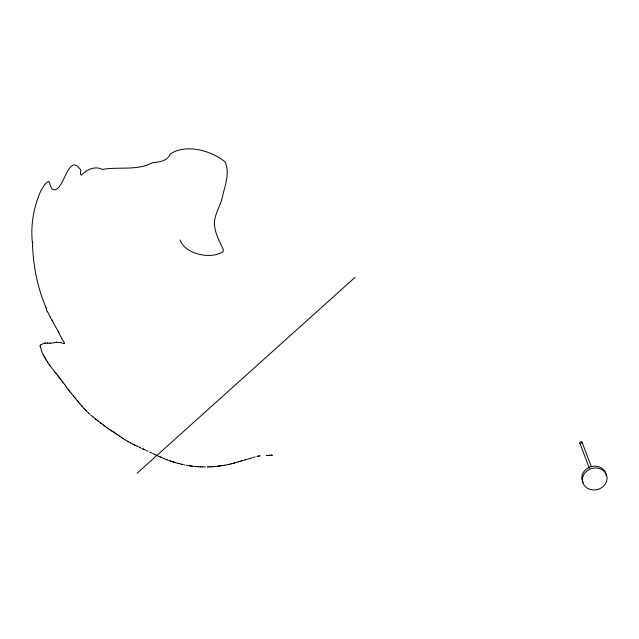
<?xml version="1.0" encoding="UTF-8"?>
<svg xmlns="http://www.w3.org/2000/svg" width="639" height="639" viewBox="0 0 639 639"><rect width="100%" height="100%" fill="white"/><g stroke="black" fill="none" stroke-linecap="round" stroke-linejoin="round"><path stroke-width="0.96" d="M40.185 345.451L40.089 346.018M40.241 345.356L40.848 344.788M137.097 473.243L355.1 277.294M41.08 344.669L44.331 343.143A4.082 2.38 22.2 0 1 44.714 343.151M238.914 461.614L240.256 461.198M238.842 461.638L237.892 461.957M248.108 458.994L249.953 458.451M252.285 457.756L251.399 458.027M250.065 458.411L250.823 458.187M234.649 462.94L234.002 463.131M234.848 462.876L236.646 462.34M237.812 461.981L237.484 462.085M234.385 463.019L232.46 463.547M245.743 459.681L246.223 459.553L244.881 459.936M246.63 459.441L247.429 459.209M249.298 458.642L249.785 458.498M255.169 456.949L253.348 457.42M244.202 460.128L244.761 459.968M242.149 460.687L240.488 461.134M241.398 460.887L241.806 460.775M242.237 460.663L243.363 460.36M258.036 456.214L258.899 455.998M258.188 456.174L257.477 456.366L257.884 456.262M256.982 456.486L257.269 456.414M231.606 463.746L232.101 463.626M230.455 464.026L230.759 463.954M231.278 463.826L230.855 463.93M229.074 464.353L227.412 464.721M229.265 464.305L229.848 464.17M227.38 464.729L226.47 464.904M225.871 465.016L225.024 465.176M259.865 455.831L259.258 455.934L259.658 455.863M259.785 455.839L259.578 455.879M223.722 465.384L224.792 465.216M221.837 465.679L223.858 465.368M221.03 465.799L221.781 465.687M220.175 465.935L219.8 465.991M221.358 465.751L220.902 465.823M216.749 466.374L219.824 465.983M219.233 466.063L218.69 466.135M218.554 466.151L219.401 466.039M217.955 466.238L217.731 466.262M216.461 466.398L215.702 466.462M215.487 466.486L215.055 466.518M214.321 466.582L214.456 466.566M44.69 343.103L44.986 343.079A5.184 4.417 69.1 0 1 45.233 343.079L45.569 343.087M213.921 466.614L213.522 466.638M272.15 455.224L272.398 455.208M267.022 455.415L266.279 455.463L267.318 455.391M267.613 455.375L269.418 455.327M212.675 466.694L213.003 466.678M271.871 455.24L270.872 455.295L271.543 455.256M212.531 466.71L212.004 466.734M271.679 455.248L271.479 455.264M210.83 466.789L211.9 466.734M211.126 466.774L211.485 466.758M64.012 343.415L61.512 342.823A5.32 0.99 6.5 0 0 61.264 342.744L60.609 342.608M210.151 466.829L209.696 466.845M270.481 455.311L269.794 455.327M209.464 466.853L208.833 466.869M208.402 466.877L207.475 466.901L207.883 466.893M269.115 455.327L270.265 455.319M47.621 343.167L46.272 343.159A5.535 5.152 -89.2 0 1 46.016 343.135L45.832 343.119A4.297 2.428 24.5 0 0 45.585 343.127M205.359 466.917L202.627 466.885M202.507 466.885L202.012 466.877M201.724 466.869L200.662 466.837M47.877 343.175L50.265 343.207M50.553 343.215L52.702 342.975A2.029 1.174 8.8 0 0 53.101 342.879L56.208 342.248A6.318 2.037 15 0 1 56.591 342.344M200.542 466.837L200.191 466.821M199.951 466.805L198.881 466.758M197.435 466.662L198.258 466.718M198.186 466.71L197.834 466.686M196.373 466.574L195.302 466.478M194.376 466.39L194.823 466.43M195.79 466.518L196.221 466.558M193.385 466.294L193.042 466.254M192.698 466.222L192.267 466.174M192.179 466.158L191.628 466.087M191.548 466.079L191.085 466.015M190.334 465.919L190.949 465.999M190.51 465.943L189.44 465.791M189.615 465.815L188.944 465.719M56.567 342.304L60.529 342.6M188.209 465.607L186.205 465.264M184.847 465L183.728 464.753M181.085 464.114L182.339 464.417M182.874 464.553L182.427 464.441M181.332 464.17L180.557 463.986M179.639 463.746L178.92 463.563M178.449 463.451L179.335 463.666M178.081 463.355L178.864 463.555M178.025 463.339L176.436 462.916M175.797 462.74L175.054 462.524M174.95 462.492L173.952 462.189M173.097 461.917L173.848 462.157M173.536 462.053L172.187 461.622M172.139 461.606L170.933 461.206M170.325 460.999L169.599 460.759M170.493 461.054L171.26 461.318M169.431 460.695L168.64 460.423M167.905 460.16L166.755 459.721M162.705 458.027L166.068 459.441M166.971 459.8L166.547 459.633M160.613 457.101L162.074 457.74M160.9 457.22L159.71 456.701M159.095 456.43L159.654 456.677M149.662 452.053L152.218 453.235M158.704 456.254L157.865 455.863M138.679 446.941L139.318 447.228M156.954 455.439L157.418 455.655M156.18 455.088L155.876 454.944A11.039 2.109 16.2 0 1 155.716 454.864M142.609 448.77L141.858 448.426M137.481 446.381L137.073 446.198M137.8 446.533L135.308 445.367M147.976 451.278L146.898 450.783M155.085 454.577L155.692 454.864M142.832 448.874L143.703 449.281M143.12 449.009L142.976 448.945A10.719 1.741 20.6 0 0 142.753 448.77M154.957 454.521L154.774 454.433A10.919 1.709 17.6 0 0 154.518 454.313L152.985 453.594M140.372 447.723L139.853 447.476M145.924 450.319L144.35 449.584M135.228 445.327L134.669 445.064M133.599 444.52L134.358 444.904M133.375 444.401L131.89 443.634M131.81 443.594L130.508 442.899M130.356 442.811L128.143 441.589M127.48 441.214L128.064 441.549M127.409 441.166L125.739 440.191M125.26 439.904L124.645 439.52M111.681 430.91L112.129 431.197M111.609 430.87L110.779 430.327M112.208 431.245L112.648 431.525M116.937 434.336L116.242 433.889M115.491 433.402L114.82 432.962M117.241 434.536L117.32 434.584A8.411 2.141 28.1 0 1 117.64 434.784L118.343 435.271M109.277 429.312L108.582 428.849M114.237 432.571L113.726 432.236M119.605 436.102L120.731 436.86M118.415 435.319L119.533 436.054M120.803 436.9L122.472 438.05M110.707 430.279L109.964 429.767M108.51 428.801L106.961 427.723M123.399 438.697L122.904 438.354M106.817 427.619L104.484 425.878M99.372 421.916L100.107 422.467M100.275 422.595L100.754 422.954M104.197 425.662L103.422 425.055M98.254 421.069L98.725 421.436M98.182 421.005L97.184 420.23M101.297 423.361L102.016 423.929M97.104 420.166L96.177 419.416M102.304 424.16L103.358 424.999M95.826 419.128L93.15 417.011M92.927 416.828L92.623 416.588A9.761 1.222 38.4 0 0 92.343 416.332L92.168 416.221A12.125 1.973 38.3 0 1 91.928 416.045L90.754 415.038M89.795 414.224L88.829 413.361M88.685 413.225L86.592 411.22M85.866 410.478L85.227 409.807M83.989 408.473L83.869 408.345A8.099 3.618 39.5 0 1 83.557 408.017L81.912 406.045M79.571 403.313L78.365 401.931M74.643 397.402L73.844 396.444M80.586 404.503L81.688 405.773M71.304 393.32L70.298 392.114M55.625 372.872L54.794 371.866M73.557 396.092L71.52 393.584M74.931 397.738L75.674 398.656M77.575 400.996L77.638 401.076A9.976 2.452 45 0 1 77.503 400.797M61.152 380.101L60.274 379.007M77.383 400.765L75.929 398.976M69.236 390.78L69.739 391.419M61.448 380.461L62.119 381.307M56.056 373.4L57.502 375.301M50.369 366.155L54.563 371.578M60.066 378.727L59.123 377.505M68.796 390.229L67.854 388.967M49.379 364.821L47.797 362.609M67.646 388.688L66.592 387.274M58.285 376.395L58.828 377.106M65.593 385.916L66.448 387.082M49.978 365.636L49.674 365.228M43.356 354.972L42.893 354.182A3.762 0.839 64.1 0 1 42.757 353.798L42.493 353.391A11.167 10.368 65.2 0 1 42.374 353.032L42.262 352.888A7.74 1.19 66.7 0 1 42.166 352.624L40.984 348.974M45.96 359.501L45.744 359.142A3.858 2.021 64.5 0 1 45.553 358.791L45.265 358.271M51.751 319.851L58.349 331.729M58.692 332.344L61.656 338.494A9.657 4.489 -79.9 0 1 61.855 338.79M45.018 357.848L43.803 355.731M51.32 319.117L50.912 318.406M47.294 361.786L46.99 361.219A3.459 0.535 61.6 0 0 46.863 360.899L46.527 360.412A8.059 2.708 61.9 0 0 46.312 360.212M50.473 317.599L47.494 311.393M180.03 239.968C185.126 254.394 211.317 259.785 223.091 251.622L223.386 249.793C219.912 242.013 215.479 234.233 214.544 225.847C213.33 215.575 220.735 206.022 222.604 196.045C225.128 185.022 230.208 172.594 224.896 161.667C211.269 150.58 185.622 143.384 170.134 154.135C167.37 161.316 159.015 161.994 152.417 162.729C137.105 171.028 118.926 166.436 102.272 169.439C95.123 165.485 86.401 169.758 81.345 175.222C78.972 173.976 82.423 169.607 79.476 168.48C68.525 154.167 64.18 188.01 55.281 189.679C50.433 191.205 50.465 183.601 48.883 181.364C44.762 182.714 42.965 187.674 40.728 191.093C33.635 207.188 30.56 224.904 32.333 242.461M40.457 347.233L40.113 346.194M61.815 338.87L64.499 342.847L64.243 343.375A1.677 0.551 18.4 0 1 63.972 343.383M45.665 306.704C37.381 287.199 33.412 266.327 32.501 245.216M582.033 442.244L591.275 466.47M579.845 443.083L589.35 468.259M46.663 309.404L46.096 307.862M583.127 482.804A12.381 10.879 -14.9 0 1 590.883 466.75A12.381 10.879 -14.9 0 1 606.323 475.959M580.492 443.69A1.174 1.038 -15.5 0 1 579.956 442.22A1.174 1.038 -15.5 0 1 581.682 441.845A1.174 1.038 -15.5 0 1 581.77 443.41M32.805 244.865A87.231 23.188 -88.9 0 1 32.645 242.141M45.649 306.808A10.735 1.861 72.2 0 1 46.064 307.942M47.262 311.864A15.08 5.583 73.6 0 1 46.359 309.747M50.721 317.847A12.62 1.054 65.2 0 1 50.297 317.064M52.094 320.339A12.684 0.447 57.7 0 1 51.671 319.62M58.684 332.44A5.024 1.51 70.3 0 1 58.325 331.809M50.425 343.143A4.665 0.951 8.7 0 1 50.146 343.127M47.526 343.127A4.729 0.847 6.2 0 1 47.789 343.127M40.72 347.632A1.733 0.863 78 0 1 40.856 348.039A2.955 1.022 76.1 0 1 40.912 348.303M43.612 355.044A11.478 2.86 54.8 0 1 43.771 355.308M43.516 355.484A6.126 1.47 63.5 0 1 43.74 355.875M45.018 357.768A6.374 0.831 61.2 0 1 45.177 358.032M46.208 360.156A11.358 5.344 63.9 0 1 45.976 359.789M47.853 362.473A3.395 1.11 61.8 0 1 47.454 361.81M49.371 364.909A7.205 1.693 57 0 1 49.658 365.3M50.257 366.427A9.968 4.273 59.5 0 1 49.834 365.891M54.682 372.026A16.726 10.2 61.5 0 1 54.451 371.73M55.713 372.689A8.419 3.355 54.9 0 1 56.16 373.24M57.694 375.093A7.101 2.268 54.2 0 1 58.101 375.652M58.229 376.435A11.167 5.663 53.1 0 1 57.941 376.028M59.299 377.306A14.002 2.165 53.3 0 1 59.036 376.954M60.354 378.887A10.2 2.508 53.2 0 1 60.154 378.623M61.2 380.037A11.861 3.602 52.3 0 1 61.504 380.413M62.215 381.251A7.652 2.852 50.8 0 1 62.438 381.539M62.534 381.531A8.363 1.821 51.7 0 1 62.926 382.058M63.029 382.689A8.826 3.706 49 0 1 62.806 382.386M63.253 383.112A10.951 3.307 49.5 0 1 63.612 383.576M64.411 383.831A7.109 2.724 48.5 0 1 64.874 384.47M65.13 385.245A8.139 2.812 48.6 0 1 64.787 384.774M65.577 385.605A13.355 4.92 47.7 0 1 65.801 385.9M67.494 388.672A11.119 2.875 48.6 0 1 67.702 388.943M69.26 390.677A9.729 3.331 46.1 0 1 69.052 390.413M70.17 392.154A14.218 6.478 43.7 0 1 69.955 391.883M71.153 393.352A13.331 5.248 44.2 0 1 71.368 393.616M73.197 396.052A13.395 3.067 46.1 0 1 73.469 396.38M74.891 397.394A11.638 3.938 43.3 0 1 75.194 397.754M75.322 398.544A13.147 2.7 46.3 0 1 75.578 398.848M78.182 401.611A9.521 3.602 41.3 0 1 77.734 401.076M78.437 401.723A13.099 3.514 43.6 0 1 78.645 401.971M80.019 403.688A7.125 2.612 41.5 0 1 80.21 403.92M80.019 404.295A11.909 2.181 46 0 1 79.747 403.96M81.728 405.781A10.272 2.476 45.4 0 1 81.96 406.053M84.108 408.489A8.802 1.885 43.9 0 1 84.3 408.696M84.324 408.944A8.019 2.74 41 0 0 84.58 409.216A7.868 1.23 44.1 0 1 84.843 409.551M85.969 410.486A10.935 2.356 42.4 0 1 86.169 410.693M95.69 419.232A11.286 5.288 34.5 0 1 95.978 419.456M98.917 421.764A10.504 4.952 31.9 0 1 98.598 421.516M100.291 423.162A9.625 2.74 33.3 0 1 100.762 423.513M104.381 425.901A9.353 2.332 33.4 0 1 104.077 425.678M109.509 429.368A7.372 1.725 31.6 0 1 109.988 429.688M112.736 431.461A11.023 2.54 31.5 0 1 112.959 431.605M114.062 431.964A9.377 0.887 32.5 0 1 114.82 432.475M113.391 432.108A9.481 1.494 31.7 0 1 113.598 432.244M114.517 432.819A8.746 1.438 31.2 0 1 114.732 432.962M115.883 433.649A10.799 1.829 30.4 0 1 116.106 433.793M117.225 434.392A11.869 1.382 30.9 0 1 117.552 434.6M122.624 438.074A6.518 1.358 28.5 0 1 122.816 438.202M123.423 438.905A9.202 3.307 21.8 0 1 123.159 438.729M124.461 439.56A9.912 3.554 21.9 0 1 124.19 439.376M134.637 445.079A10.999 3.914 18.7 0 1 134.326 444.92M139.669 447.124A10.056 2.78 18.9 0 1 140.077 447.324M140.476 447.739A11.67 1.374 22.4 0 1 140.708 447.843M143.424 449.401A10.392 1.518 20.9 0 1 143.751 449.552M271.735 455.248L271.751 455.248M591.003 489.666A12.413 10.903 -14.9 0 0 606.778 475.943A12.413 10.903 -14.9 0 0 586.442 471.334A12.413 10.903 -14.9 0 0 591.003 489.666"/></g></svg>
